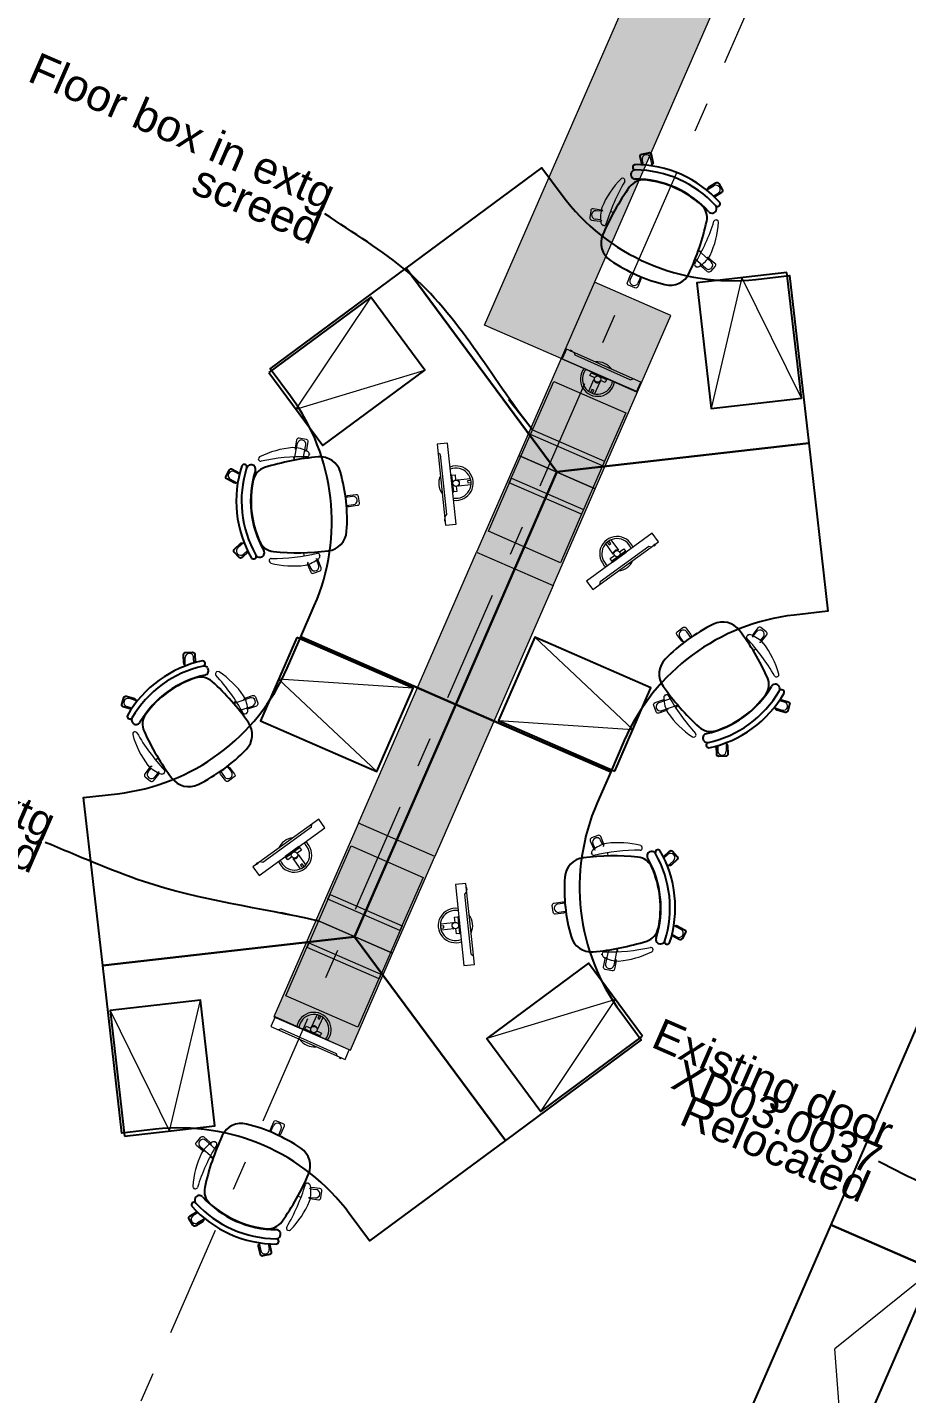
# Model space of a CAD drawing. Header units: millimetres. Extents: x -50172 to 90294, y -80883 to 25069.
# Drawn here: x 27484 to 31646, y -11583 to -5112 of the extents above; entities that cross this region are included whole.
import ezdxf
from ezdxf.enums import TextEntityAlignment as Align

# ---------------------------------------------------------------- set-up
doc = ezdxf.new("R2010")
doc.units = ezdxf.units.MM
doc.header["$MEASUREMENT"] = 0
doc.linetypes.add('Double Dashed', pattern=[1093.611073, 529.166651, -211.666656, 141.111112, -211.666656])
for name, color, linetype in [('A-15-MG_Structural_Grid', 7, 'Continuous'), ('A-25-M_Wall_Int', 7, 'Continuous'), ('ArchiCAD Doors', 7, 'Continuous')]:
    doc.layers.add(name, color=color, linetype=linetype)
for name, color, linetype, lineweight, true_color in [('A-15-MG_Structural_Grid_Pen_No__163', 7, 'Continuous', 0, 0x750077), ('A-35-M_FFE_Loose_SIEMENS P2_Pen_No__251', 7, 'Continuous', 13, 0xe8e8e8), ('ArchiCAD Doors_Pen_No__23', 7, 'Continuous', 30, 0x2a2a2a), ('ArchiCAD Doors_Pen_No__63', 7, 'Continuous', 20, 0x606060)]:
    doc.layers.add(name, color=color, linetype=linetype, lineweight=lineweight, true_color=true_color)
for name, color, linetype, lineweight in [('A-35-M_FFE_Loose_SIEMENS P2_Pen_No__5', 7, 'Continuous', 25), ('A-35-M_FFE_Loose_SIEMENS P2_Pen_No__9', 7, 'Continuous', 13), ('A-95-H_Fill_Plan_FloorTrunking_Pen_No__1', 7, 'Continuous', 13), ('A-95-H_Fill_Plan_FloorTrunking_Pen_No__101', 252, 'Continuous', 15), ('A-95-P_Text_1_50_GA_Pen_No__1', 7, 'Continuous', 13), ('A-95-P_Text_1_50_GA_Pen_No__85', 8, 'Continuous', 20), ('ArchiCAD Doors_Pen_No__1', 7, 'Continuous', 13), ('ArchiCAD Doors_Pen_No__3', 7, 'Continuous', 18), ('New_A-95-H_Fill_Plan_FloorTrunking_Pen_No__1', 7, 'Continuous', 13), ('New_A-95-H_Fill_Plan_FloorTrunking_Pen_No__101', 252, 'Continuous', 15), ('New_A-95-P_Text_1_50_GA_Pen_No__1', 7, 'Continuous', 13), ('New_A-95-P_Text_1_50_GA_Pen_No__101', 252, 'Continuous', 15), ('New_A-95-P_Text_1_50_GA_Pen_No__85', 8, 'Continuous', 20)]:
    doc.layers.add(name, color=color, linetype=linetype, lineweight=lineweight)
doc.styles.add('GENERATED_STYLE_4', font='')
doc.styles.get('GENERATED_STYLE_4').set_extended_font_data('Swis721 BT')
doc.dimstyles.new('GENERATED_STYLE__3', dxfattribs={"dimtxt": 0.18, "dimasz": 182.4, "dimexe": 0.18, "dimexo": 0.0625, "dimgap": 0.09, "dimtad": 0, "dimtih": 1, "dimtoh": 1, "dimdec": 4, "dimzin": 0, "dimdsep": 46, "dimcen": 0.09, "dimadec": 0, "dimazin": 0, "dimtfac": 1, "dimtdec": 4, "dimtmove": 0, "dimatfit": 3, "dimldrblk": 'ARROWHEAD_5', "dimfxl": 1, "dimtolj": 1, "dimtzin": 0, "dimarcsym": 0})

# ---------------------------------------------------------------- blocks, each defined once
blk = doc.blocks.new('Door with Sidelight on Side 2 19_3')
at = {"layer": 'ArchiCAD Doors_Pen_No__1', "linetype": 'Continuous'}
for p, q in [((-1036.5, 0), (-1036.5, -15)), ((1036.5, 0), (1036.5, -15)), ((-1036.5, -15), (-1036.5, -115)), ((1036.5, -15), (1036.5, -115)), ((-1036.5, -115), (-1036.5, -130)), ((1036.5, -115), (1036.5, -130))]:
    blk.add_line(p, q, dxfattribs=at)
at = {"layer": 'ArchiCAD Doors_Pen_No__23', "linetype": 'Continuous'}
for p, q in [((-1026.5, 0), (-1036.5, 0)), ((-1036.5, 0), (-1036.5, -130)), ((-960.5, 0), (-1026.5, 0)), ((-1026.5, 0), (-1026.5, -130)), ((-48.5, 0), (-960.5, 0)), ((-960.5, 0), (-960.5, -130)), ((-960.5, -130), (-960.5, 0)), ((-48.5, -130), (-48.5, 0)), ((63.5, 0), (-48.5, 0)), ((-48.5, 0), (-48.5, -130)), ((63.5, -130), (63.5, 0)), ((1026.5, 0), (960.5, 0)), ((960.5, 0), (960.5, -130)), ((1026.5, 0), (1036.5, 0)), ((1026.5, -130), (1026.5, 0)), ((1036.5, 0), (1036.5, -130)), ((-1026.5, -130), (-1036.5, -130)), ((-1026.5, -130), (-960.5, -130)), ((-960.5, -130), (-48.5, -130)), ((-48.5, -130), (63.5, -130)), ((960.5, -130), (1026.5, -130)), ((1026.5, -130), (1036.5, -130))]:
    blk.add_line(p, q, dxfattribs=at)
at = {"layer": 'ArchiCAD Doors_Pen_No__3', "linetype": 'Continuous'}
blk.add_line((960.5, 0), (960.5, 896.9), dxfattribs=at)
at = {"layer": 'ArchiCAD Doors_Pen_No__63', "linetype": 'Continuous'}
blk.add_arc((960.5, 0), 896.9, 90, 180, dxfattribs=at)
blk = doc.blocks.new('Wall_13_1', base_point=(47956.6, -10857.6))
at = {"layer": 'ArchiCAD Doors', "color": 251, "linetype": 'Continuous', "lineweight": 20, "true_color": 0x606060, "zscale": 1000, "rotation": 156.4404149440987}
blk.add_blockref('Door with Sidelight on Side 2 19_3', (32653, -4326.3), dxfattribs=at)
blk = doc.blocks.new('Standard grid marker')
at = {"layer": 'A-15-MG_Structural_Grid_Pen_No__163', "linetype": 'Double Dashed'}
blk.add_line((1000, 0), (29726, 0), dxfattribs=at)
at = {"layer": 'A-15-MG_Structural_Grid_Pen_No__163', "style": 'GENERATED_STYLE_4'}
for tag, p in [('AC_MarkerText_1_0', (-500, 41.2)), ('AC_MarkerText_1_1', (31226, 41.2))]:
    blk.add_attdef(tag, text='', height=350, rotation=90, dxfattribs=at).set_placement(p, align=Align.MIDDLE_CENTER)
blk = doc.blocks.new('ARROWHEAD_5')
at = {"color": 0, "linetype": 'Continuous', "lineweight": 0}
blk.add_line((0, 0), (-1, 0), dxfattribs=at)
blk.add_solid([(-1, 0.2679), (0, 0), (-1, -0.2679), (-1, 0.2679)], dxfattribs=at)

msp = doc.modelspace()

# ---------------------------------------------------------------- hatches: boundary and pattern name
at = {"layer": 'A-95-H_Fill_Plan_FloorTrunking_Pen_No__101', "linetype": 'Continuous', "lineweight": 0, "true_color": 0x727272}
for points in [[(30009.8, -6680.7), (29647.8, -6522.8), (30839.3, -3790.2), (31201.4, -3948.1)], [(30167.7, -6318.6), (30009.8, -6680.7), (30371.9, -6838.6), (30529.8, -6476.5)], [(30172.1, -7296.9), (30371.9, -6838.6), (30009.8, -6680.7), (29810, -7139)], [(29972.2, -7755.2), (30172.1, -7296.9), (29810, -7139), (29610.1, -7597.4)], [(29050.6, -8880.7), (29610.1, -7597.4), (29972.2, -7755.2), (29412.6, -9038.5)], [(29212.8, -9496.9), (29412.6, -9038.5), (29050.6, -8880.7), (28850.7, -9339)], [(29012.9, -9955.2), (29212.8, -9496.9), (28850.7, -9339), (28650.9, -9797.3)]]:
    msp.add_hatch(color=8, dxfattribs=at).paths.add_polyline_path(points)
at = {"layer": 'New_A-95-H_Fill_Plan_FloorTrunking_Pen_No__101', "linetype": 'Continuous', "lineweight": 0, "true_color": 0x727272}
for points in [[(30206.6, -7188.7), (29865.8, -7040.1), (29975.3, -6788.9), (30316.1, -6937.5)], [(30006.7, -7647), (29666, -7498.4), (29775.5, -7247.3), (30116.2, -7395.9)], [(29247.3, -9388.6), (28906.5, -9240.1), (29016.1, -8988.9), (29356.8, -9137.5)], [(29047.4, -9847), (28706.7, -9698.4), (28816.2, -9447.2), (29157, -9595.8)]]:
    msp.add_hatch(color=8, dxfattribs=at).paths.add_polyline_path(points)
at = {"layer": 'New_A-95-P_Text_1_50_GA_Pen_No__101', "linetype": 'Continuous', "lineweight": 0, "true_color": 0x727272}
for points in [[(30106, -7417.4), (29764.9, -7269), (29874.2, -7017.8), (30215.1, -7166)], [(29148.8, -9618.2), (28807.7, -9469.9), (28917, -9218.6), (29257.9, -9366.9)]]:
    msp.add_hatch(color=8, dxfattribs=at).paths.add_polyline_path(points)

# ---------------------------------------------------------------- linework, layer by layer
at = {"layer": 'A-35-M_FFE_Loose_SIEMENS P2_Pen_No__251', "linetype": 'Continuous'}
for p, q in [((30077.1, -6664.8), (30072, -6651.6)), ((30337.5, -6780.8), (30077.1, -6664.8)), ((30337.5, -6780.8), (30350.7, -6775.7)), ((29438, -7135), (29427, -7126.1)), ((29438, -7135), (29467.8, -7418.4)), ((29467.8, -7418.4), (29458.9, -7429.4)), ((30194.5, -7736.8), (30425.1, -7569.3)), ((30425.1, -7569.3), (30439.1, -7571.5)), ((30194.5, -7736.8), (30192.3, -7750.8)), ((28828.3, -8899.1), (28597.7, -9066.6)), ((28828.3, -8899.1), (28830.5, -8885.1)), ((28597.7, -9066.6), (28583.7, -9064.4)), ((29555, -9217.5), (29563.9, -9206.5)), ((29584.8, -9500.9), (29555, -9217.5)), ((29584.8, -9500.9), (29595.8, -9509.8)), ((28685.3, -9855.2), (28672.1, -9860.2)), ((28685.3, -9855.2), (28945.7, -9971.1)), ((28945.7, -9971.1), (28950.7, -9984.3))]:
    msp.add_line(p, q, dxfattribs=at)
at = {"layer": 'A-35-M_FFE_Loose_SIEMENS P2_Pen_No__251', "linetype": 'Continuous', "flags": 128}
for points in [[(30387.2, -6792), (30035.5, -6635.4), (30015.2, -6681), (30366.9, -6837.6)], [(30063.9, -6645.3), (30054.8, -6641.2), (30053.8, -6643.5), (30062.9, -6647.6)], [(30227.6, -6775.6), (30154.5, -6743.1), (30152.4, -6747.6), (30225.5, -6780.2)], [(29422.8, -7086.3), (29463.1, -7469.2), (29512.8, -7464), (29472.6, -7081.1)], [(29488.5, -7232.8), (29496.9, -7312.3), (29501.8, -7311.8), (29493.5, -7232.2)], [(29457.5, -7439.6), (29458.5, -7449.6), (29461, -7449.3), (29459.9, -7439.4)], [(30159.9, -7774.3), (30471.4, -7548), (30442, -7507.6), (30130.6, -7733.9)], [(30448.6, -7567.7), (30456.7, -7561.8), (30455.2, -7559.8), (30447.2, -7565.7)], [(30253.9, -7644.2), (30318.7, -7597.2), (30315.7, -7593.2), (30251, -7640.2)], [(28862.8, -8861.6), (28551.4, -9087.9), (28580.7, -9128.3), (28892.2, -8902.1)], [(28768.8, -8991.7), (28704.1, -9038.7), (28707.1, -9042.8), (28771.8, -8995.7)], [(28574.2, -9068.2), (28566.1, -9074.1), (28567.5, -9076.1), (28575.6, -9070.3)], [(29599.9, -9549.6), (29559.7, -9166.7), (29510, -9171.9), (29550.2, -9554.8)], [(29565.3, -9196.3), (29564.3, -9186.3), (29561.8, -9186.6), (29562.8, -9196.5)], [(29534.3, -9403.2), (29525.9, -9323.6), (29520.9, -9324.1), (29529.3, -9403.7)], [(28635.6, -9844), (28987.3, -10000.5), (29007.6, -9954.9), (28655.9, -9798.3)], [(28795.2, -9860.3), (28868.3, -9892.8), (28870.3, -9888.3), (28797.3, -9855.7)], [(28958.9, -9990.6), (28968, -9994.7), (28969, -9992.4), (28959.9, -9988.3)]]:
    msp.add_lwpolyline(points, close=True, dxfattribs=at)
for points in [[(30140.7, -6835.5), (30165.5, -6779.7, 0.565741), (30192.9, -6792), (30168.1, -6847.7)], [(29583.8, -7278.1), (29523.1, -7284.4, 0.565741), (29520, -7254.6), (29580.7, -7248.2)], [(30245.5, -7539.1), (30281.4, -7588.4, 0.565741), (30257.1, -7606.1), (30221.2, -7556.7)], [(28777.3, -9096.9), (28741.4, -9047.5, 0.565741), (28765.7, -9029.9), (28801.5, -9079.2)], [(29439, -9357.9), (29499.7, -9351.5, 0.565741), (29502.8, -9381.3), (29442.1, -9387.7)], [(28882.1, -9800.4), (28857.3, -9856.2, 0.565741), (28829.9, -9844), (28854.7, -9788.2)]]:
    msp.add_lwpolyline(points, format="xyb", dxfattribs=at)
for points in [[(30169.2, -6771.5), (30146.3, -6761.3), (30152.4, -6747.6), (30225.5, -6780.2), (30219.4, -6793.9), (30196.6, -6783.7)], [(30158.4, -6844.9), (30164.9, -6830.3), (30155.7, -6826.3), (30149.3, -6840.8)], [(29514.1, -7285.4), (29516.8, -7310.2), (29501.8, -7311.8), (29493.5, -7232.2), (29508.4, -7230.7), (29511, -7255.5)], [(29583.1, -7258), (29567.2, -7259.7), (29568.3, -7269.6), (29584.2, -7268)], [(30228.5, -7549.7), (30237.9, -7562.6), (30246, -7556.7), (30236.6, -7543.8)], [(30286.7, -7595.7), (30306.9, -7581), (30315.7, -7593.2), (30251, -7640.2), (30242.2, -7628), (30262.4, -7613.4)], [(28736.1, -9040.2), (28715.9, -9054.9), (28707.1, -9042.8), (28771.8, -8995.7), (28780.6, -9007.9), (28760.4, -9022.6)], [(28794.3, -9086.2), (28784.9, -9073.3), (28776.8, -9079.2), (28786.2, -9092.1)], [(29439.7, -9377.9), (29455.5, -9376.2), (29454.5, -9366.3), (29438.6, -9368)], [(29508.6, -9350.5), (29506, -9325.7), (29520.9, -9324.1), (29529.3, -9403.7), (29514.4, -9405.2), (29511.8, -9380.4)], [(28864.4, -9791), (28857.9, -9805.6), (28867, -9809.6), (28873.5, -9795.1)], [(28853.6, -9864.4), (28876.4, -9874.6), (28870.3, -9888.3), (28797.3, -9855.7), (28803.4, -9842), (28826.2, -9852.2)]]:
    msp.add_lwpolyline(points, dxfattribs=at)
at = {"layer": 'A-35-M_FFE_Loose_SIEMENS P2_Pen_No__251', "linetype": 'Continuous'}
for centre in [(30182.9, -6777.6), (29512.6, -7270.5), (30274.5, -7604.5), (28748.2, -9031.4), (29510.2, -9365.5), (28839.9, -9858.3)]:
    msp.add_circle(centre, 15, dxfattribs=at)
for centre, radius, start, end in [((30182.9, -6777.6), 81.6, 141.81589, 350.18415), ((30182.9, -6777.6), 81.6, 35.05218, 96.94786), ((30182.9, -6777.6), 71.6, 139.78441, 352.21563), ((29512.6, -7270.5), 81.6, 155.05218, 216.94786), ((29512.6, -7270.5), 81.6, 261.81589, 110.18415), ((29512.6, -7270.5), 71.6, 259.78441, 112.21563), ((30274.5, -7604.5), 81.6, 21.81589, 230.18415), ((30274.5, -7604.5), 71.6, 19.78441, 232.21563), ((30274.5, -7604.5), 81.6, 275.05218, 336.94786), ((28748.2, -9031.4), 81.6, 201.81589, 50.18415), ((28748.2, -9031.4), 81.6, 95.05218, 156.94786), ((28748.2, -9031.4), 71.6, 199.78441, 52.21563), ((29510.2, -9365.5), 81.6, 81.81589, 290.18415), ((29510.2, -9365.5), 71.6, 79.78441, 292.21563), ((29510.2, -9365.5), 81.6, 335.05218, 36.94786), ((28839.9, -9858.3), 81.6, 321.81589, 170.18415), ((28839.9, -9858.3), 71.6, 319.78441, 172.21563), ((28839.9, -9858.3), 81.6, 215.05218, 276.94786)]:
    msp.add_arc(centre, radius, start, end, dxfattribs=at)
at = {"layer": 'A-35-M_FFE_Loose_SIEMENS P2_Pen_No__5', "linetype": 'Continuous'}
for p, q in [((30342.6, -5799.5), (30342.2, -5800.5)), ((30207.6, -6048.3), (30209.6, -6049.2)), ((30650, -6245.3), (30648.1, -6244.4)), ((28818, -7132.1), (28818.2, -7134.2)), ((28585.6, -7621.2), (28586.7, -7621.1)), ((28868.6, -7613.7), (28868.4, -7611.6)), ((30893.8, -7990.6), (30892, -7991.9)), ((30502, -8275.2), (30503.7, -8274)), ((31041.8, -8232), (31041.1, -8231.1)), ((27981, -8404), (27981.6, -8404.8)), ((28520.8, -8360.7), (28519.1, -8361.9)), ((28129, -8645.3), (28130.7, -8644.1)), ((30154.2, -9022.2), (30154.4, -9024.3)), ((30437.2, -9014.7), (30436.1, -9014.8)), ((30204.8, -9503.8), (30204.6, -9501.7)), ((28372.8, -10390.6), (28374.7, -10391.5)), ((28815.2, -10587.6), (28813.2, -10586.7)), ((28680.1, -10836.5), (28680.6, -10835.5))]:
    msp.add_line(p, q, dxfattribs=at)
at = {"layer": 'A-35-M_FFE_Loose_SIEMENS P2_Pen_No__5', "linetype": 'Continuous', "flags": 128}
for points in [[(30393.6, -5763.1), (30384.5, -5725, -0.414214), (30391.9, -5712.9), (30424, -5705.2, -0.414214), (30436.1, -5712.6), (30445.2, -5750.8, -0.339096), (30440.3, -5761.9)], [(30704.2, -5879.3, -0.312027), (30708.8, -5868.9), (30742.3, -5848.3, -0.414214), (30756.1, -5851.7), (30773.3, -5879.8, -0.414214), (30770, -5893.6), (30736.5, -5914.1, -0.021405), (30735.8, -5914.5)], [(30207.7, -6093, 0.360038), (30243.9, -6215.3)], [(28473.9, -7268.1, -0.312027), (28462.6, -7269.4), (28428.1, -7250.6, -0.414214), (28424.1, -7237), (28439.9, -7208, -0.414214), (28453.4, -7204), (28487.9, -7222.8, -0.021405), (28488.7, -7223.2)], [(28907.3, -7591.3, 0.360038), (28995.1, -7498.7)], [(28528.6, -7595.2), (28500.1, -7622.2, -0.414214), (28486, -7621.8), (28463.3, -7597.8, -0.414214), (28463.7, -7583.7), (28492.2, -7556.7, -0.339096), (28504.3, -7555.4)], [(30855, -7968.3, 0.360038), (30731, -7938.5)], [(28230.9, -8130.7, -0.312027), (28224.2, -8121.5), (28223.2, -8082.3, -0.414214), (28232.9, -8072), (28265.9, -8071.2, -0.414214), (28276.2, -8080.9), (28277.2, -8120.2, -0.021405), (28277.2, -8121)], [(27975, -8341.6), (27937.4, -8330.4, -0.414214), (27930.7, -8318), (27940.1, -8286.3, -0.414214), (27952.5, -8279.6), (27990.2, -8290.8, -0.339096), (27997.3, -8300.6)], [(31047.8, -8294.3), (31085.4, -8305.5, -0.414214), (31092.1, -8317.9), (31082.7, -8349.6, -0.414214), (31070.3, -8356.3), (31032.6, -8345.1, -0.339096), (31025.5, -8335.3)], [(30791.9, -8505.2, -0.312027), (30798.6, -8514.4), (30799.6, -8553.7, -0.414214), (30789.9, -8563.9), (30756.8, -8564.8, -0.414214), (30746.6, -8555), (30745.6, -8515.8, -0.021405), (30745.6, -8514.9)], [(28167.8, -8667.6, 0.360038), (28291.8, -8697.4)], [(30115.5, -9044.7, 0.360038), (30027.7, -9137.2)], [(30494.2, -9040.7), (30522.6, -9013.7, -0.414214), (30536.8, -9014.1), (30559.5, -9038.1, -0.414214), (30559.1, -9052.2), (30530.6, -9079.3, -0.339096), (30518.5, -9080.5)], [(30548.9, -9367.8, -0.312027), (30560.2, -9366.6), (30594.7, -9385.3, -0.414214), (30598.7, -9398.9), (30582.9, -9427.9, -0.414214), (30569.4, -9431.9), (30534.9, -9413.1, -0.021405), (30534.1, -9412.7)], [(28815.1, -10542.9, 0.360038), (28778.9, -10420.6)], [(28318.6, -10756.7, -0.312027), (28314, -10767.1), (28280.5, -10787.6, -0.414214), (28266.7, -10784.3), (28249.5, -10756.1, -0.414214), (28252.8, -10742.3), (28286.3, -10721.8, -0.021405), (28287, -10721.4)], [(28629.1, -10872.8), (28638.3, -10911, -0.414214), (28630.9, -10923), (28598.8, -10930.7, -0.414214), (28586.7, -10923.3), (28577.6, -10885.1, -0.339096), (28582.5, -10874)]]:
    msp.add_lwpolyline(points, format="xyb", dxfattribs=at)
for points in [[(30932.1, -6305.1), (31091.8, -6286.9), (31182.3, -7081.8), (29990, -7217.5), (29276.3, -6252.8), (29919.4, -5777), (30015.1, -5906.3, 0.267949)], [(28728.8, -6857.9), (28633.2, -6728.6), (29276.3, -6252.8), (29990, -7217.5), (29511.4, -8318), (28777.8, -7998.9), (28841.9, -7851.5, 0.267949)], [(30309.1, -8489.6), (30245, -8637), (29511.4, -8318), (29990, -7217.5), (31182.3, -7081.8), (31272.8, -7876.7), (31113, -7894.9, 0.267949)], [(28713.7, -8146.3), (28777.8, -7998.9), (29511.4, -8318), (29032.8, -9418.4), (27840.5, -9554.1), (27750, -8759.2), (27909.7, -8741.1, 0.267949)], [(30294, -9778), (30389.6, -9907.3), (29746.5, -10383.1), (29032.8, -9418.4), (29511.4, -8318), (30245, -8637), (30180.9, -8784.5, 0.267949)], [(28090.7, -10330.8), (27931, -10349), (27840.5, -9554.1), (29032.8, -9418.4), (29746.5, -10383.1), (29103.3, -10858.9), (29007.7, -10729.6, 0.267949)]]:
    msp.add_lwpolyline(points, format="xyb", close=True, dxfattribs=at)
for points in [[(31079.5, -6272.3), (30652.3, -6320.9), (30720.2, -6917.1), (31147.4, -6868.4)], [(28626.6, -6746.6), (28882.4, -7092.3), (29364.7, -6735.4), (29109, -6389.7)], [(28758.9, -8002.2), (28587.4, -8396.5), (29137.7, -8635.8), (29309.2, -8241.5)], [(30263.8, -8633.7), (30435.3, -8239.4), (29885.1, -8000.1), (29713.6, -8394.4)], [(30396.2, -9889.3), (30140.4, -9543.6), (29658.1, -9900.5), (29913.8, -10246.2)], [(27943.2, -10363.6), (28370.5, -10315), (28302.6, -9718.8), (27875.4, -9767.5)], [(31772.3, -10994.8), (32195.1, -10022.7), (31709.1, -9811.4), (31286.3, -10783.4)], [(31349.5, -11966.8), (31772.3, -10994.8), (31286.3, -10783.4), (30863.5, -11755.4)]]:
    msp.add_lwpolyline(points, close=True, dxfattribs=at)
at = {"layer": 'A-35-M_FFE_Loose_SIEMENS P2_Pen_No__5', "linetype": 'Continuous'}
for centre, radius, start, end in [((30361.4, -5809), 21, 156.00002, 269.74273), ((30362.4, -5808.9), 21.9, 89.02861, 154.40601), ((30362.3, -5774.6), 12.9, 102.98013, 256.96536), ((30359.2, -6303.2), 541.3, 42.01696, 89.98308), ((30358.8, -6304), 517.1, 42.34737, 89.65268), ((31302.7, -6560.5), 1190.7, 144.40641, 156.88207), ((30399.6, -5914.1), 80, 84.06711, 144.40641), ((30359.2, -6303.2), 473.2, 42.25365, 89.74639), ((30359.2, -6303.2), 471.3, 47.93293, 84.06711), ((30621.3, -6012.8), 80, 347.59364, 47.93293), ((30749.9, -5947.1), 12.9, 235.03469, 29.01992), ((30725, -5970.9), 21, 222.25731, 336.00002), ((30725.4, -5969.9), 21, 336.00002, 42.30819), ((29536.6, -5774.2), 1190.7, 335.11797, 347.59364), ((30702, -5533.2), 821.7, 236.11663, 255.88342), ((30526, -6233.1), 100, 255.88342, 335.11797), ((28509.8, -7194.6), 12.9, 355.03469, 149.01992), ((28966.7, -8331.9), 1190.7, 95.11797, 107.59364), ((28869.4, -7245.6), 100, 15.88342, 95.11797), ((29013.6, -7355), 541.3, 162.01696, 209.98308), ((29014.5, -7354.9), 517.1, 162.34737, 209.65268), ((28541.8, -7204.5), 21, 96.00002, 162.30819), ((29013.5, -7355), 473.2, 162.25365, 209.74639), ((28542.9, -7204.4), 21, 342.25731, 96.00002), ((28631, -7273.2), 80, 107.59364, 167.93293), ((28175.3, -7443.1), 821.7, 356.11663, 15.88342), ((29013.6, -7355), 471.3, 167.93293, 204.06711), ((28656.4, -7514.5), 80, 204.06711, 264.40641), ((28554.2, -7616.6), 12.9, 222.98013, 16.96536), ((28583.9, -7599.3), 21.9, 209.02861, 274.40601), ((28584.5, -7600.2), 21, 276.00002, 29.74273), ((28764.6, -6409.2), 1190.7, 264.40641, 276.88207), ((31092.7, -8676.3), 821.7, 116.11663, 135.88342), ((29902.6, -8682.9), 1190.7, 24.40641, 36.88207), ((28425.6, -8641.5), 541.3, 102.01696, 149.98308), ((28426.1, -8642.3), 517.1, 102.34737, 149.65268), ((28312.5, -8125.1), 12.9, 295.03469, 89.01992), ((28320, -8157.7), 21, 36.00002, 102.30819), ((28320.6, -8158.6), 21, 282.25731, 36.00002), ((30574.6, -8173.9), 100, 135.88342, 215.11797), ((28425.5, -8641.5), 473.2, 102.25365, 149.74639), ((28425.6, -8641.5), 471.3, 107.93293, 144.06711), ((28305.1, -8269.3), 80, 47.59364, 107.93293), ((27556.1, -9089.4), 1190.7, 35.11797, 47.59364), ((30914, -8224), 80, 324.06711, 24.40641), ((31466.7, -7546.5), 1190.7, 215.11797, 227.59364), ((30597.3, -7994.4), 473.2, 282.25365, 329.74639), ((30596.7, -7993.7), 517.1, 282.34737, 329.65268), ((30597.2, -7994.4), 541.3, 282.01696, 329.98308), ((30597.2, -7994.4), 471.3, 287.93293, 324.06711), ((31024.1, -8243.4), 21, 36.00002, 149.74273), ((31023.7, -8244.3), 21.9, 329.02861, 34.40601), ((31053.5, -8261.4), 12.9, 342.98013, 136.96536), ((27969.3, -8374.5), 12.9, 162.98013, 316.96536), ((27999.1, -8391.6), 21.9, 149.02861, 214.40601), ((27998.6, -8392.5), 21, 216.00002, 329.74273), ((28108.8, -8411.9), 80, 144.06711, 204.40641), ((28448.2, -8462), 100, 315.88342, 35.11797), ((29120.2, -7953), 1190.7, 204.40641, 216.88207), ((30717.7, -8366.6), 80, 227.59364, 287.93293), ((30702.2, -8477.4), 21, 102.25731, 216.00002), ((27930.1, -7959.6), 821.7, 296.11663, 315.88342), ((30702.8, -8478.2), 21, 216.00002, 282.30819), ((30710.2, -8510.8), 12.9, 115.03469, 269.01992), ((30258.1, -10226.7), 1190.7, 84.40641, 96.88207), ((30366.4, -9121.4), 80, 24.06711, 84.40641), ((30438.3, -9035.7), 21, 96.00002, 209.74273), ((30009.2, -9280.9), 473.2, 342.25365, 29.74639), ((30438.9, -9036.6), 21.9, 29.02861, 94.40601), ((30468.6, -9019.3), 12.9, 42.98013, 196.96536), ((30008.3, -9281), 517.1, 342.34737, 29.65268), ((30009.2, -9280.9), 541.3, 342.01696, 29.98308), ((30009.2, -9280.9), 471.3, 347.93293, 24.06711), ((30847.5, -9192.8), 821.7, 176.11663, 195.88342), ((30391.8, -9362.7), 80, 287.59364, 347.93293), ((30153.3, -9390.3), 100, 195.88342, 275.11797), ((30056, -8304), 1190.7, 275.11797, 287.59364), ((30479.9, -9431.5), 21, 162.25731, 276.00002), ((30481, -9431.4), 21, 276.00002, 342.30819), ((30512.9, -9441.3), 12.9, 175.03469, 329.01992), ((28496.8, -10402.8), 100, 75.88342, 155.11797), ((28320.8, -11102.7), 821.7, 56.11663, 75.88342), ((29486.2, -10861.7), 1190.7, 155.11797, 167.59364), ((27720, -10075.4), 1190.7, 324.40641, 336.88207), ((28401.5, -10623.1), 80, 167.59364, 227.93293), ((28272.9, -10688.8), 12.9, 55.03469, 209.01992), ((28297.4, -10666), 21, 156.00002, 222.30819), ((28297.8, -10665), 21, 42.25731, 156.00002), ((28663.6, -10332.7), 473.2, 222.25365, 269.74639), ((28663.6, -10332.7), 541.3, 222.01696, 269.98308), ((28664, -10331.9), 517.1, 222.34737, 269.65268), ((28663.6, -10332.7), 471.3, 227.93293, 264.06711), ((28623.2, -10721.8), 80, 264.06711, 324.40641), ((28661.4, -10826.9), 21, 336.00002, 89.74273), ((28660.4, -10827), 21.9, 269.02861, 334.40601), ((28660.5, -10861.3), 12.9, 282.98013, 76.96536)]:
    msp.add_arc(centre, radius, start, end, dxfattribs=at)
at = {"layer": 'A-35-M_FFE_Loose_SIEMENS P2_Pen_No__9', "linetype": 'Continuous'}
for p, q in [((30399.7, -5763.5), (30394.3, -5738.7)), ((30441.7, -5768.3), (30433.4, -5730.2)), ((30306.7, -5827.9), (30305, -5827.1)), ((30699.2, -5882.2), (30733.6, -5862.1)), ((30731, -5909.9), (30753.8, -5896.6)), ((30199.2, -5983), (30176.6, -5980.5)), ((30243.8, -5982.3), (30258.3, -5988.8)), ((30197.2, -6023), (30172.2, -6020.2)), ((30222.8, -6044.1), (30228.6, -6046.7)), ((30747.5, -6024.1), (30749.2, -6024.9)), ((30645.1, -6208.7), (30694.6, -6252.8)), ((30660, -6168.5), (30721.2, -6222.9)), ((30674.8, -6174.2), (30660.3, -6167.8)), ((30350.9, -6276.1), (30337.5, -6306.5)), ((30643, -6231.2), (30637.1, -6228.6)), ((30387.4, -6292.3), (30374.1, -6322.6)), ((30865.9, -6296.6), (30720.2, -6917.1)), ((31147.4, -6868.4), (30865.9, -6296.6)), ((29109, -6389.7), (28754.5, -6919.4)), ((28754.5, -6919.4), (29364.7, -6735.4)), ((28746.4, -7161.8), (28763.1, -7081.6)), ((28788.8, -7154.6), (28802.2, -7089.7)), ((28577.7, -7158.2), (28577.5, -7156.3)), ((28744.1, -7146.2), (28745.7, -7161.9)), ((28809.3, -7145.2), (28810, -7151.6)), ((28487.1, -7229.6), (28464.1, -7216.5)), ((28478.9, -7271), (28444.3, -7251.3)), ((28990, -7336), (29022.9, -7332.4)), ((28994.2, -7375.8), (29027.3, -7372.1)), ((28509.1, -7551), (28480.2, -7577.2)), ((28525.9, -7589.7), (28507.2, -7606.8)), ((28793.4, -7615.3), (28791.7, -7599.5)), ((28851.9, -7635.3), (28862, -7658.4)), ((28857.4, -7602.7), (28856.7, -7596.3)), ((28628.2, -7638.1), (28628.4, -7640)), ((28816.2, -7653.7), (28825.4, -7674.5)), ((30349.6, -8436.6), (29885.1, -8000.1)), ((30592.6, -8024.4), (30573, -7997.7)), ((30624.9, -8000.8), (30605.2, -7974)), ((30889.8, -8005.8), (30884.6, -8009.6)), ((30920.9, -7994.3), (30935.8, -7974)), ((30954.6, -8016), (30968, -7997.7)), ((30932.8, -8055), (30920, -8064.3)), ((28230.9, -8136.5), (28230.7, -8096.6)), ((28270.9, -8122.9), (28270.7, -8096.4)), ((28378, -8165.6), (28379.5, -8164.5)), ((29309.2, -8241.5), (28673.2, -8199.3)), ((28673.2, -8199.3), (29137.7, -8635.8)), ((31035.1, -8186.6), (31036.7, -8185.5)), ((30517.7, -8276.2), (30522.9, -8272.4)), ((27978.4, -8336.6), (27954.2, -8328.8)), ((28003.6, -8302.6), (27966.4, -8290.7)), ((28471.6, -8303.7), (28458.8, -8313)), ((28459.3, -8313.6), (28537, -8287.9)), ((28486.7, -8346.6), (28549.6, -8325.9)), ((30536.1, -8289.3), (30473.2, -8310.1)), ((30563.5, -8322.4), (30485.8, -8348)), ((30551.1, -8332.2), (30564, -8322.9)), ((31019.2, -8333.3), (31056.4, -8345.2)), ((31044.4, -8299.3), (31068.6, -8307.1)), ((28505.1, -8359.7), (28499.9, -8363.5)), ((29713.6, -8394.4), (30349.6, -8436.6)), ((27987.6, -8449.3), (27986.1, -8450.4)), ((30644.8, -8470.3), (30643.2, -8471.4)), ((30751.9, -8513), (30752, -8539.5)), ((30791.8, -8499.4), (30792, -8539.3)), ((28090, -8581), (28102.8, -8571.6)), ((28068.2, -8619.9), (28054.7, -8638.3)), ((28101.9, -8641.6), (28087, -8661.9)), ((28132.9, -8630.1), (28138.2, -8626.3)), ((28397.9, -8635.1), (28417.5, -8661.9)), ((28430.2, -8611.6), (28449.8, -8638.3)), ((30170.9, -9000.6), (30160.8, -8977.5)), ((30206.5, -8982.3), (30197.4, -8961.4)), ((30165.4, -9033.2), (30166, -9039.7)), ((30229.4, -9020.6), (30231.1, -9036.4)), ((30394.6, -8997.8), (30394.4, -8995.9)), ((30496.8, -9046.2), (30515.6, -9029.1)), ((30513.7, -9084.9), (30542.5, -9058.7)), ((30028.6, -9260.2), (29995.5, -9263.8)), ((30032.8, -9299.9), (29999.9, -9303.6)), ((30543.9, -9364.9), (30578.5, -9384.7)), ((30535.7, -9406.3), (30558.6, -9419.4)), ((30213.5, -9490.7), (30212.8, -9484.3)), ((30234, -9481.3), (30220.5, -9546.2)), ((30276.3, -9474.1), (30259.7, -9554.3)), ((30278.7, -9489.8), (30277.1, -9474)), ((30445.1, -9477.7), (30445.3, -9479.6)), ((27875.4, -9767.5), (28156.9, -10339.3)), ((28156.9, -10339.3), (28302.6, -9718.8)), ((30268.3, -9716.5), (29658.1, -9900.5)), ((29913.8, -10246.2), (30268.3, -9716.5)), ((28635.3, -10343.6), (28648.7, -10313.3)), ((28671.9, -10359.9), (28685.3, -10329.4)), ((28362.7, -10467.5), (28301.6, -10413)), ((28377.7, -10427.2), (28328.2, -10383.1)), ((28379.8, -10404.7), (28385.7, -10407.3)), ((28348, -10461.7), (28362.5, -10468.2)), ((28275.3, -10611.8), (28273.5, -10611)), ((28800, -10591.8), (28794.1, -10589.2)), ((28778.9, -10653.6), (28764.4, -10647.1)), ((28823.6, -10653), (28846.2, -10655.4)), ((28825.5, -10612.9), (28850.6, -10615.7)), ((28291.8, -10726), (28269, -10739.3)), ((28323.6, -10753.7), (28289.1, -10773.8)), ((28581.1, -10867.6), (28589.4, -10905.7)), ((28716.1, -10808.1), (28717.8, -10808.8)), ((28623.1, -10872.4), (28628.5, -10897.2)), ((31772.3, -10994.8), (31306.4, -11370.1)), ((31349.5, -11966.8), (31306.4, -11370.1))]:
    msp.add_line(p, q, dxfattribs=at)
at = {"layer": 'A-35-M_FFE_Loose_SIEMENS P2_Pen_No__9', "linetype": 'Continuous', "flags": 128}
for points in [[(30393.6, -5763.1), (30384.5, -5725, -0.414214), (30391.9, -5712.9), (30424, -5705.2, -0.414214), (30436.1, -5712.6), (30445.2, -5750.8, -0.339096), (30440.3, -5761.9)], [(30704.2, -5879.3, -0.312027), (30708.8, -5868.9), (30742.3, -5848.3, -0.414214), (30756.1, -5851.7), (30773.3, -5879.8, -0.414214), (30770, -5893.6), (30736.5, -5914.1, -0.021405), (30735.8, -5914.5)], [(30208.5, -5984, 0.292825), (30200.3, -5977), (30161.4, -5971.6, 0.414214), (30150.2, -5980.1), (30145.6, -6012.8, 0.414214), (30154.1, -6024.1), (30193, -6029.5, 0.333583), (30203.6, -6023.7)], [(30697.2, -6201.6, -0.292825), (30707.9, -6203), (30737.9, -6228.3, -0.414214), (30739.1, -6242.3), (30717.8, -6267.6, -0.414214), (30703.8, -6268.8), (30673.7, -6243.5, -0.333583), (30671, -6231.8)], [(30386.7, -6293.9, -0.272712), (30388.1, -6304), (30373.1, -6340.3, -0.414214), (30360, -6345.7), (30329.5, -6333, -0.414214), (30324.1, -6319.9), (30339.1, -6283.7, -0.353143), (30350.2, -6277.7)], [(28756.5, -7113.1, -0.292825), (28752.4, -7103.1), (28759.3, -7064.5, -0.414214), (28770.9, -7056.4), (28803.4, -7062.2, -0.414214), (28811.5, -7073.8), (28804.6, -7112.4, -0.333583), (28795.8, -7120.6)], [(28473.9, -7268.1, -0.312027), (28462.6, -7269.4), (28428.1, -7250.6, -0.414214), (28424.1, -7237), (28439.9, -7208, -0.414214), (28453.4, -7204), (28487.9, -7222.8, -0.021405), (28488.7, -7223.2)], [(28991.8, -7335.8, -0.272712), (28999.8, -7329.5), (29038.7, -7324.4, -0.414214), (29049.9, -7333), (29054.2, -7365.8, -0.414214), (29045.6, -7377), (29006.7, -7382.1, -0.353143), (28996, -7375.6)], [(28528.6, -7595.2), (28500.1, -7622.2, -0.414214), (28486, -7621.8), (28463.3, -7597.8, -0.414214), (28463.7, -7583.7), (28492.2, -7556.7, -0.339096), (28504.3, -7555.4)], [(28812.5, -7645, 0.292825), (28810.5, -7655.7), (28825.3, -7692, 0.414214), (28838.3, -7697.5), (28868.9, -7685.1, 0.414214), (28874.4, -7672.1), (28859.6, -7635.7, 0.333583), (28849.3, -7629.5)], [(30591.5, -8022.9, -0.272712), (30582.1, -8019.1), (30558.2, -7987.9, -0.414214), (30560.1, -7973.9), (30586.3, -7953.8, -0.414214), (30600.3, -7955.6), (30624.2, -7986.8, -0.353143), (30623.9, -7999.4)], [(30949, -8023.6, 0.292825), (30959.2, -8020), (30983.3, -7989, 0.414214), (30981.6, -7974.9), (30955.5, -7954.6, 0.414214), (30941.5, -7956.4), (30917.3, -7987.4, 0.333583), (30917.1, -7999.4)], [(28230.9, -8130.7, -0.312027), (28224.2, -8121.5), (28223.2, -8082.3, -0.414214), (28232.9, -8072), (28265.9, -8071.2, -0.414214), (28276.2, -8080.9), (28277.2, -8120.2, -0.021405), (28277.2, -8121)], [(27975, -8341.6), (27937.4, -8330.4, -0.414214), (27930.7, -8318), (27940.1, -8286.3, -0.414214), (27952.5, -8279.6), (27990.2, -8290.8, -0.339096), (27997.3, -8300.6)], [(28506.5, -8298, -0.292825), (28513.1, -8289.4), (28550, -8276, -0.414214), (28562.8, -8282), (28574, -8313.1, -0.414214), (28568, -8325.9), (28531.1, -8339.3, -0.333583), (28519.6, -8335.7)], [(30516.3, -8338, -0.292825), (30509.7, -8346.5), (30472.8, -8359.9, -0.414214), (30460, -8353.9), (30448.7, -8322.8, -0.414214), (30454.7, -8310), (30491.7, -8296.7, -0.333583), (30503.2, -8300.2)], [(31047.8, -8294.3), (31085.4, -8305.5, -0.414214), (31092.1, -8317.9), (31082.7, -8349.6, -0.414214), (31070.3, -8356.3), (31032.6, -8345.1, -0.339096), (31025.5, -8335.3)], [(30791.9, -8505.2, -0.312027), (30798.6, -8514.4), (30799.6, -8553.7, -0.414214), (30789.9, -8563.9), (30756.8, -8564.8, -0.414214), (30746.6, -8555), (30745.6, -8515.8, -0.021405), (30745.6, -8514.9)], [(28073.8, -8612.4, 0.292825), (28063.6, -8616), (28039.5, -8646.9, 0.414214), (28041.2, -8661), (28067.3, -8681.3, 0.414214), (28081.3, -8679.5), (28105.4, -8648.5, 0.333583), (28105.7, -8636.5)], [(28431.3, -8613, -0.272712), (28440.7, -8616.8), (28464.6, -8648, -0.414214), (28462.7, -8662), (28436.5, -8682.1, -0.414214), (28422.5, -8680.3), (28398.6, -8649.1, -0.353143), (28398.9, -8636.5)], [(30210.3, -8990.9, 0.292825), (30212.3, -8980.3), (30197.5, -8943.9, 0.414214), (30184.5, -8938.4), (30153.9, -8950.8, 0.414214), (30148.4, -8963.8), (30163.2, -9000.2, 0.333583), (30173.5, -9006.4)], [(30494.2, -9040.7), (30522.6, -9013.7, -0.414214), (30536.8, -9014.1), (30559.5, -9038.1, -0.414214), (30559.1, -9052.2), (30530.6, -9079.3, -0.339096), (30518.5, -9080.5)], [(30031, -9300.1, -0.272712), (30023, -9306.4), (29984, -9311.5, -0.414214), (29972.8, -9302.9), (29968.5, -9270.1, -0.414214), (29977.2, -9258.9), (30016.1, -9253.8, -0.353143), (30026.8, -9260.4)], [(30548.9, -9367.8, -0.312027), (30560.2, -9366.6), (30594.7, -9385.3, -0.414214), (30598.7, -9398.9), (30582.9, -9427.9, -0.414214), (30569.4, -9431.9), (30534.9, -9413.1, -0.021405), (30534.1, -9412.7)], [(30266.2, -9522.8, -0.292825), (30270.4, -9532.8), (30263.5, -9571.5, -0.414214), (30251.9, -9579.5), (30219.4, -9573.8, -0.414214), (30211.3, -9562.2), (30218.2, -9523.5, -0.333583), (30226.9, -9515.3)], [(28636.1, -10342, -0.272712), (28634.7, -10331.9), (28649.7, -10295.6, -0.414214), (28662.8, -10290.2), (28693.3, -10302.9, -0.414214), (28698.7, -10316), (28683.6, -10352.2, -0.353143), (28672.6, -10358.3)], [(28325.6, -10434.4, -0.292825), (28314.9, -10433), (28284.9, -10407.7, -0.414214), (28283.7, -10393.6), (28304.9, -10368.3, -0.414214), (28319, -10367.1), (28349.1, -10392.4, -0.333583), (28351.8, -10404.1)], [(28814.2, -10651.9, 0.292825), (28822.4, -10658.9), (28861.3, -10664.3, 0.414214), (28872.6, -10655.8), (28877.2, -10623.1, 0.414214), (28868.6, -10611.8), (28829.7, -10606.4, 0.333583), (28819.2, -10612.2)], [(28318.6, -10756.7, -0.312027), (28314, -10767.1), (28280.5, -10787.6, -0.414214), (28266.7, -10784.3), (28249.5, -10756.1, -0.414214), (28252.8, -10742.3), (28286.3, -10721.8, -0.021405), (28287, -10721.4)], [(28629.1, -10872.8), (28638.3, -10911, -0.414214), (28630.9, -10923), (28598.8, -10930.7, -0.414214), (28586.7, -10923.3), (28577.6, -10885.1, -0.339096), (28582.5, -10874)]]:
    msp.add_lwpolyline(points, format="xyb", dxfattribs=at)
at = {"layer": 'A-35-M_FFE_Loose_SIEMENS P2_Pen_No__9', "linetype": 'Continuous'}
for centre, radius, start, end in [((30413.8, -5734.4), 20, 102.28814, 192.28814), ((30413.8, -5734.4), 20, 12.28814, 102.28814), ((30358.8, -6304), 517.1, 42.34737, 89.65268), ((30596.2, -6128.9), 425.8, 135.25736, 157.27106), ((31110.7, -6312.7), 927.7, 149.51855, 163.17372), ((30300.9, -5836.2), 10, 66.00002, 135.25736), ((30302.6, -5837), 10, 329.51855, 66.00002), ((30743.7, -5879.3), 20, 30.28814, 120.28814), ((30743.7, -5879.3), 20, 300.28814, 30.28814), ((30174.4, -6000.4), 20, 173.71191, 263.71191), ((30174.4, -6000.4), 20, 83.71191, 173.71191), ((30363.9, -6011), 167, 163.78068, 188.93861), ((30215.3, -6033.4), 16.8, 192.37286, 242.8016), ((30213.6, -6040), 10, 246.00002, 336.00002), ((29850.5, -5751.6), 926.3, 328.8159, 342.49191), ((30328.4, -6010), 427.5, 334.77306, 356.6986), ((30743.5, -6033.3), 10, 66.00002, 162.48149), ((30745.2, -6034), 10, 356.74268, 66.00002), ((30587.1, -6117.8), 148.1, 301.4184, 329.86239), ((30652.5, -6235.1), 10.3, 157.68121, 244.31883), ((30656.1, -6231.6), 15, 246.00002, 302.8256), ((30707.9, -6237.9), 20, 228.28814, 318.28814), ((30707.9, -6237.9), 20, 318.28814, 48.28814), ((30355.8, -6314.5), 20, 156.28814, 246.28814), ((30355.8, -6314.5), 20, 246.28814, 336.28814), ((28775, -7528.2), 427.5, 94.77306, 116.6986), ((28739.1, -7250.3), 148.1, 61.4184, 89.86239), ((28782.7, -7085.7), 20, 78.28814, 168.28814), ((28782.7, -7085.7), 20, 348.28814, 78.28814), ((28587.5, -7155.3), 10, 116.74268, 186.00002), ((28587.7, -7157.2), 10, 186.00002, 282.48149), ((28790.2, -8071.3), 926.3, 88.8159, 102.49191), ((28807.9, -7135), 10.3, 277.68121, 4.31883), ((28803.1, -7133.6), 15, 6.00002, 62.8256), ((28454.2, -7233.9), 20, 150.28814, 240.28814), ((28454.2, -7233.9), 20, 60.28814, 150.28814), ((29014.5, -7354.9), 517.1, 162.34737, 209.65268), ((29025.1, -7352.2), 20, 6.28814, 96.28814), ((29025.1, -7352.2), 20, 276.28814, 6.28814), ((28493.7, -7592), 20, 132.28814, 222.28814), ((28493.7, -7592), 20, 222.28814, 312.28814), ((28638.1, -7637.1), 10, 89.51855, 186.00002), ((28646, -6699.4), 927.7, 269.51855, 283.17372), ((28758.2, -7497), 167, 283.78068, 308.93861), ((28858.5, -7612.6), 10, 6.00002, 96.00002), ((28851.9, -7614.5), 16.8, 312.37286, 2.8016), ((28638.3, -7638.9), 10, 186.00002, 255.25736), ((28744.1, -7236.8), 425.8, 255.25736, 277.27106), ((28843.7, -7666.4), 20, 203.71191, 293.71191), ((28843.7, -7666.4), 20, 293.71191, 23.71191), ((30589.1, -7985.8), 20, 126.28814, 216.28814), ((30589.1, -7985.8), 20, 36.28814, 126.28814), ((30897.9, -7999.9), 10, 126.00002, 216.00002), ((30213.3, -8640.6), 927.7, 29.51855, 43.17372), ((30902.9, -8004.7), 16.8, 72.37286, 122.8016), ((30847.9, -8144.6), 167, 43.78068, 68.93861), ((30951.9, -7985.8), 20, 53.71191, 143.71191), ((30951.9, -7985.8), 20, 323.71191, 53.71191), ((28250.7, -8096.5), 20, 90.28814, 180.28814), ((28250.7, -8096.5), 20, 0.28814, 90.28814), ((30629.7, -8286.9), 425.8, 15.25736, 37.27106), ((28426.1, -8642.3), 517.1, 102.34737, 149.65268), ((28383.9, -8173.7), 10, 126.00002, 222.48149), ((27693.5, -8806.2), 926.3, 28.8159, 42.49191), ((28385.4, -8172.6), 10, 56.74268, 126.00002), ((28156.2, -8521.5), 427.5, 34.77306, 56.6986), ((31029.3, -8178.6), 10, 209.51855, 306.00002), ((31030.8, -8177.4), 10, 306.00002, 15.25736), ((28378.9, -8351.5), 148.1, 1.4184, 29.86239), ((30510.8, -8287.4), 15, 126.00002, 182.8256), ((30509.5, -8282.5), 10.3, 37.68121, 124.31883), ((31329.3, -7829.7), 926.3, 208.8159, 222.49191), ((30596.7, -7993.7), 517.1, 282.34737, 329.65268), ((27960.3, -8309.8), 20, 162.28814, 252.28814), ((27960.3, -8309.8), 20, 72.28814, 162.28814), ((28512, -8348.5), 15, 306.00002, 2.8256), ((28543.3, -8306.9), 20, 18.28814, 108.28814), ((28543.3, -8306.9), 20, 288.28814, 18.28814), ((30479.5, -8329.1), 20, 108.28814, 198.28814), ((30479.5, -8329.1), 20, 198.28814, 288.28814), ((30643.8, -8284.5), 148.1, 181.4184, 209.86239), ((31062.5, -8326.1), 20, 252.28814, 342.28814), ((31062.5, -8326.1), 20, 342.28814, 72.28814), ((28513.2, -8353.4), 10.3, 217.68121, 304.31883), ((30866.6, -8114.4), 427.5, 214.77306, 236.6986), ((27992, -8458.5), 10, 126.00002, 195.25736), ((28393.1, -8349.1), 425.8, 195.25736, 217.27106), ((27993.5, -8457.4), 10, 29.51855, 126.00002), ((28809.5, -7995.3), 927.7, 209.51855, 223.17372), ((30637.4, -8463.3), 10, 236.74268, 306.00002), ((30638.9, -8462.2), 10, 306.00002, 42.48149), ((30772, -8539.4), 20, 180.28814, 270.28814), ((30772, -8539.4), 20, 270.28814, 0.28814), ((28070.9, -8650.1), 20, 143.71191, 233.71191), ((28174.9, -8491.3), 167, 223.78068, 248.93861), ((28070.9, -8650.1), 20, 233.71191, 323.71191), ((28119.9, -8631.2), 16.8, 252.37286, 302.8016), ((28124.9, -8636), 10, 306.00002, 36.00002), ((28433.7, -8650.1), 20, 216.28814, 306.28814), ((28433.7, -8650.1), 20, 306.28814, 36.28814), ((30179.1, -8969.5), 20, 113.71191, 203.71191), ((30264.6, -9138.9), 167, 103.78068, 128.93861), ((30179.1, -8969.5), 20, 23.71191, 113.71191), ((30278.7, -9399.1), 425.8, 75.25736, 97.27106), ((30384.5, -8997), 10, 6.00002, 75.25736), ((30170.9, -9021.4), 16.8, 132.37286, 182.8016), ((30164.3, -9023.3), 10, 186.00002, 276.00002), ((30376.8, -9936.5), 927.7, 89.51855, 103.17372), ((30384.7, -8998.9), 10, 269.51855, 6.00002), ((30008.3, -9281), 517.1, 342.34737, 29.65268), ((30529.1, -9043.9), 20, 42.28814, 132.28814), ((30529.1, -9043.9), 20, 312.28814, 42.28814), ((29997.7, -9283.7), 20, 96.28814, 186.28814), ((29997.7, -9283.7), 20, 186.28814, 276.28814), ((30568.5, -9402), 20, 240.28814, 330.28814), ((30568.5, -9402), 20, 330.28814, 60.28814), ((30214.8, -9500.9), 10.3, 97.68121, 184.31883), ((30219.7, -9502.3), 15, 186.00002, 242.8256), ((30232.6, -8564.6), 926.3, 268.8159, 282.49191), ((30247.8, -9107.7), 427.5, 274.77306, 296.6986), ((30435.1, -9478.8), 10, 6.00002, 102.48149), ((30435.3, -9480.6), 10, 296.74268, 6.00002), ((30283.7, -9385.6), 148.1, 241.4184, 269.86239), ((30240.1, -9550.2), 20, 168.28814, 258.28814), ((30240.1, -9550.2), 20, 258.28814, 348.28814), ((28667, -10321.4), 20, 66.28814, 156.28814), ((28667, -10321.4), 20, 336.28814, 66.28814), ((29172.3, -10884.3), 926.3, 148.8159, 162.49191), ((28314.9, -10398.1), 20, 138.28814, 228.28814), ((28314.9, -10398.1), 20, 48.28814, 138.28814), ((28435.7, -10518.1), 148.1, 121.4184, 149.86239), ((28366.7, -10404.3), 15, 66.00002, 122.8256), ((28370.3, -10400.8), 10.3, 337.68121, 64.31883), ((28694.4, -10625.9), 427.5, 154.77306, 176.6986), ((28277.6, -10601.9), 10, 176.74268, 246.00002), ((28279.3, -10602.7), 10, 246.00002, 342.48149), ((27912, -10323.3), 927.7, 329.51855, 343.17372), ((28809.2, -10595.9), 10, 66.00002, 156.00002), ((28807.5, -10602.5), 16.8, 12.37286, 62.8016), ((28658.9, -10624.9), 167, 343.78068, 8.93861), ((28426.5, -10507), 425.8, 315.25736, 337.27106), ((28848.4, -10635.6), 20, 263.71191, 353.71191), ((28848.4, -10635.6), 20, 353.71191, 83.71191), ((28279.1, -10756.6), 20, 120.28814, 210.28814), ((28664, -10331.9), 517.1, 222.34737, 269.65268), ((28279.1, -10756.6), 20, 210.28814, 300.28814), ((28720.1, -10798.9), 10, 149.51855, 246.00002), ((28721.9, -10799.7), 10, 246.00002, 315.25736), ((28609, -10901.5), 20, 192.28814, 282.28814), ((28609, -10901.5), 20, 282.28814, 12.28814)]:
    msp.add_arc(centre, radius, start, end, dxfattribs=at)
at = {"layer": 'A-95-H_Fill_Plan_FloorTrunking_Pen_No__1', "linetype": 'Continuous', "flags": 128}
for points in [[(30009.8, -6680.7), (29647.8, -6522.8), (30839.3, -3790.2), (31201.4, -3948.1)], [(30167.7, -6318.6), (30009.8, -6680.7), (30371.9, -6838.6), (30529.8, -6476.5)], [(30172.1, -7296.9), (30371.9, -6838.6), (30009.8, -6680.7), (29810, -7139)], [(29972.2, -7755.2), (30172.1, -7296.9), (29810, -7139), (29610.1, -7597.4)], [(29050.6, -8880.7), (29610.1, -7597.4), (29972.2, -7755.2), (29412.6, -9038.5)], [(29212.8, -9496.9), (29412.6, -9038.5), (29050.6, -8880.7), (28850.7, -9339)], [(29012.9, -9955.2), (29212.8, -9496.9), (28850.7, -9339), (28650.9, -9797.3)]]:
    msp.add_lwpolyline(points, close=True, dxfattribs=at)
at = {"layer": 'New_A-95-H_Fill_Plan_FloorTrunking_Pen_No__1', "linetype": 'Continuous', "flags": 128}
for points in [[(30206.6, -7188.7), (29865.8, -7040.1), (29975.3, -6788.9), (30316.1, -6937.5)], [(30006.7, -7647), (29666, -7498.4), (29775.5, -7247.3), (30116.2, -7395.9)], [(29247.3, -9388.6), (28906.5, -9240.1), (29016.1, -8988.9), (29356.8, -9137.5)], [(29047.4, -9847), (28706.7, -9698.4), (28816.2, -9447.2), (29157, -9595.8)]]:
    msp.add_lwpolyline(points, close=True, dxfattribs=at)
at = {"layer": 'New_A-95-P_Text_1_50_GA_Pen_No__1', "linetype": 'Continuous', "flags": 128}
for points in [[(30106, -7417.4), (29764.9, -7269), (29874.2, -7017.8), (30215.1, -7166)], [(29148.8, -9618.2), (28807.7, -9469.9), (28917, -9218.6), (29257.9, -9366.9)]]:
    msp.add_lwpolyline(points, close=True, dxfattribs=at)

# ---------------------------------------------------------------- block references
at = {"layer": 'A-15-MG_Structural_Grid', "color": 8, "linetype": 'Continuous', "lineweight": 15, "zscale": 1000, "rotation": 246.440411583993}
msp.add_blockref('Standard grid marker', (38389.3, 12161.2), dxfattribs=at)
at = {"layer": 'A-25-M_Wall_Int', "color": 250, "lineweight": 50, "true_color": 0x2a2a2a}
msp.add_blockref('Wall_13_1', (47956.6, -10857.6), dxfattribs=at)

# ---------------------------------------------------------------- texts
at = {"layer": 'A-95-P_Text_1_50_GA_Pen_No__1', "linetype": 'Continuous', "insert": (31512.7, -10483.3), "char_height": 150, "width": 1449.312, "attachment_point": 6, "rotation": 336.44041, "line_spacing_factor": 0.564181, "style": 'GENERATED_STYLE_4'}
msp.add_mtext('\\A1;{\\fSwis721 BT|b0|i0|c0|p34;Existing door XD03.0037 Relocated }', dxfattribs=at)
at = {"layer": 'New_A-95-P_Text_1_50_GA_Pen_No__1', "linetype": 'Continuous', "char_height": 150, "width": 1942.397, "attachment_point": 6, "rotation": 336.49416, "line_spacing_factor": 0.70473, "style": 'GENERATED_STYLE_4'}
for insert in [(28892.3, -5994.1), (27568.2, -8972.5)]:
    msp.add_mtext('\\A1;{\\fSwis721 BT|b0|i0|c0|p34;Floor box in extg screed}', dxfattribs=dict(at, insert=insert))

# ---------------------------------------------------------------- leaders
at = {"layer": 'A-95-P_Text_1_50_GA_Pen_No__85', "linetype": 'Continuous', "path_type": 1, "annotation_type": 0, "has_hookline": 1, "hookline_direction": 1, "text_width": 1178.6, "horizontal_direction": (0.916645, -0.399703, 0)}
msp.add_leader([(32867.8, -11268.5), (32396.5, -10941.6), (31512.8, -10483.3)], dimstyle='GENERATED_STYLE__3', dxfattribs=at)
at = {"layer": 'New_A-95-P_Text_1_50_GA_Pen_No__85', "linetype": 'Continuous', "path_type": 1, "annotation_type": 0, "has_hookline": 1, "hookline_direction": 1, "text_width": 1378.6, "horizontal_direction": (0.917019, -0.398843, 0)}
for points in [[(29874.2, -7017.8), (29285.8, -6270.8), (28892.4, -5994.1)], [(28862.3, -9344.2), (28033.4, -9157.3), (27568.3, -8972.5)]]:
    msp.add_leader(points, dimstyle='GENERATED_STYLE__3', dxfattribs=at)

doc.saveas('drawing.dxf')
